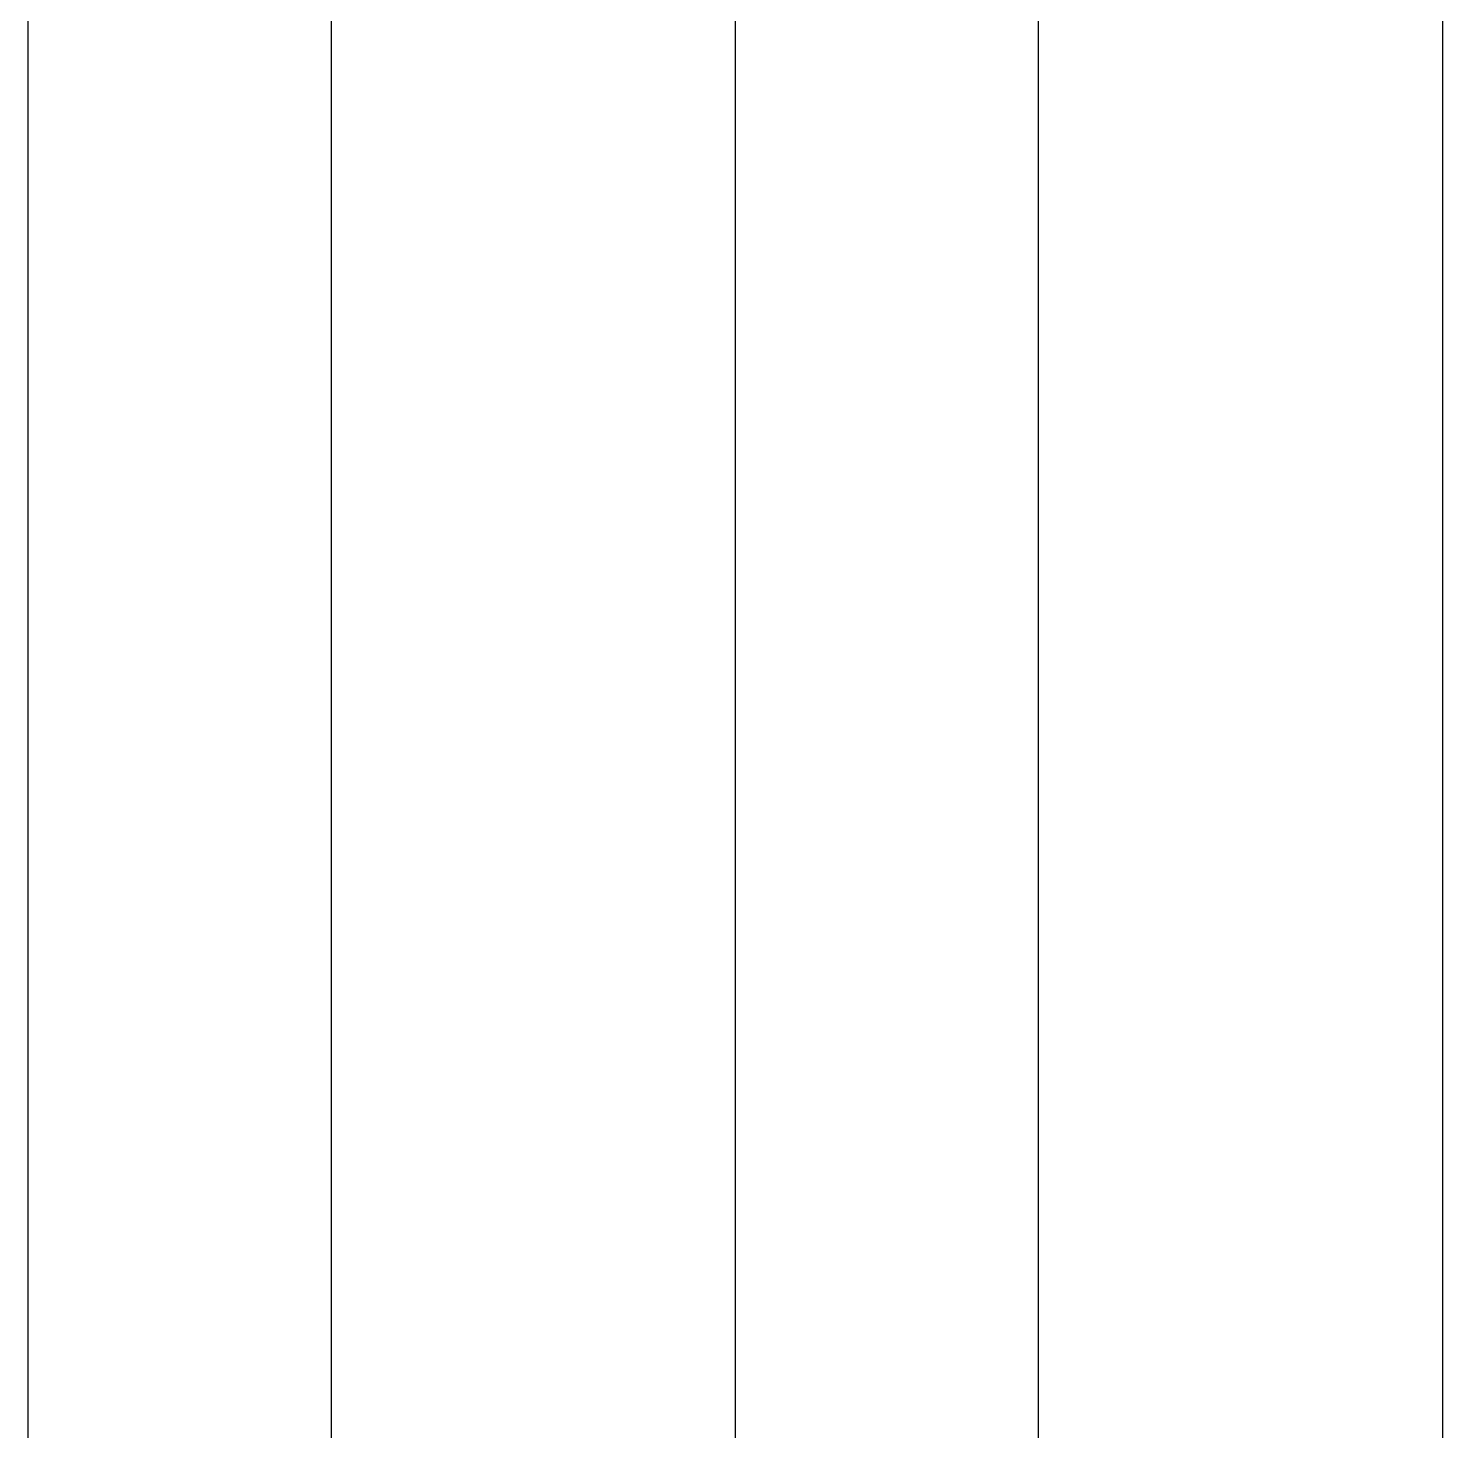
# Model space of a CAD drawing. Header units: feet. Extents: x 2272 to 4893, y 337 to 2916.
# Drawn here: x 3478.71 to 3485.71, y 1918.11 to 1925.05 of the extents above; entities that cross this region are included whole.
import ezdxf

# ---------------------------------------------------------------- set-up
doc = ezdxf.new("R2010")
doc.units = ezdxf.units.FT

msp = doc.modelspace()

# ---------------------------------------------------------------- linework, layer by layer
at = {"color": 242, "true_color": 0xcd2027}
for p, q in [((3478.7083, 1831.0673), (3478.7083, 1936.9524)), ((3480.2083, 1831.0673), (3480.2083, 1936.9524)), ((3482.2083, 1831.0673), (3482.2083, 1936.9524)), ((3483.7083, 1831.0673), (3483.7083, 1936.9524)), ((3485.7083, 1831.0673), (3485.7083, 1936.9524))]:
    msp.add_line(p, q, dxfattribs=at)

doc.saveas('drawing.dxf')
